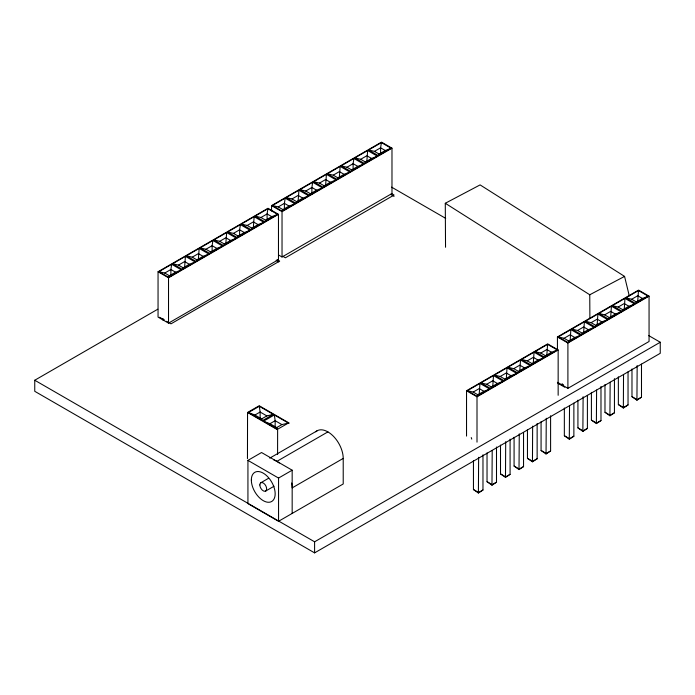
<?xml version="1.0" encoding="UTF-8"?>
<svg xmlns="http://www.w3.org/2000/svg" width="695" height="695" viewBox="0 0 695 695"><rect width="100%" height="100%" fill="white"/><g stroke="black" fill="none" stroke-linecap="round" stroke-linejoin="round"><path stroke-width="1.04" d="M247.463 458.622L247.55 412.448L259.192 405.758L289.268 423.125M260.112 418.451L260.13 412.031L259.305 406.28L248.454 412.517L262.475 420.614L273.326 414.376L259.305 406.28M275.151 427.13L275.168 420.71L274.343 414.958L263.492 421.205L277.514 429.293L288.364 423.055L274.343 414.958M277.583 454.513L277.626 429.814L247.55 412.448M479.958 383.414L467.344 390.694L477.109 396.324L489.714 389.044L479.958 383.414L479.22 394.013M493.485 375.604L480.87 382.884L490.635 388.522L503.241 381.242L493.485 375.604L492.738 387.289M507.011 367.794L494.397 375.074L504.162 380.712L516.767 373.432L507.011 367.794L506.264 379.479M520.529 359.984L507.923 367.264L517.688 372.902L530.294 365.622L520.529 359.984L519.791 370.583M534.055 352.174L521.45 359.454L531.215 365.092L543.82 357.812L534.055 352.174L533.317 362.773M547.582 344.364L534.976 351.644L544.732 357.282L557.347 350.002L547.582 344.364L546.843 354.971M570.856 329.612L558.25 336.893L568.006 342.531L580.62 335.251L570.856 329.612L570.117 341.297M584.382 321.811L571.776 329.091L581.533 334.721L594.147 327.441L584.382 321.811L583.644 332.41M597.909 314.001L585.294 321.281L595.059 326.911L607.665 319.639L597.909 314.001L597.161 324.6M611.435 306.191L598.821 313.471L608.585 319.109L621.191 311.829L611.435 306.191L610.688 316.79M624.953 298.381L612.347 305.661L622.112 311.299L634.717 304.019L624.953 298.381L624.214 310.066M638.479 290.571L625.874 297.851L635.638 303.489L648.244 296.209L638.479 290.571L637.741 301.17M171.682 264.291L158.877 271.693L168.633 277.322L181.447 269.929L171.682 264.291L170.892 269.495L170.892 276.011M185.426 256.359L172.621 263.753L182.377 269.391L195.191 261.998L185.426 256.359L184.635 266.984M199.17 248.419L186.364 255.821L196.12 261.459L208.934 254.057L199.17 248.419L198.379 259.053M212.913 240.487L200.108 247.889L209.864 253.519L222.678 246.126L212.913 240.487L212.123 245.691L212.123 252.207M226.657 232.556L213.852 239.949L223.608 245.587L236.422 238.185L226.657 232.556L225.866 243.181M240.401 224.615L227.586 232.017L237.351 237.655L250.165 230.254L240.401 224.615L239.61 229.819L239.61 236.335M254.144 216.684L241.33 224.085L251.095 229.715L263.909 222.322L254.144 216.684L253.354 227.317M267.888 208.752L255.074 216.145L264.838 221.783L277.653 214.381L267.888 208.752L267.097 213.956L267.097 220.463M285.193 198.145L272.379 205.538L282.144 211.176L294.949 203.783L285.193 198.145L284.394 203.348L284.394 209.855M298.937 190.213L286.123 197.606L295.888 203.244L308.693 195.842L298.937 190.213L298.138 200.838M312.68 182.272L299.866 189.674L309.631 195.312L322.437 187.911L312.68 182.272L311.881 187.476L311.881 193.992M326.424 174.341L313.61 181.734L323.375 187.372L336.18 179.979L326.424 174.341L325.625 184.974M340.168 166.409L327.354 173.802L337.118 179.44L349.924 172.039L340.168 166.409L339.368 177.034M353.911 158.469L341.097 165.87L350.853 171.509L363.667 164.107L353.911 158.469L353.112 163.673L353.112 170.188M367.655 150.537L354.841 157.93L364.597 163.568L377.411 156.175L367.655 150.537L366.856 161.171M381.399 142.605L368.585 149.998L378.341 155.637L391.155 148.235L381.399 142.605L380.599 147.809L380.599 154.316M527.453 429.536L527.453 458.344L532.457 461.819L532.639 426.131M618.359 376.812L618.359 404.551L623.354 408.026L623.537 374.466M500.513 445.095L500.513 473.894L505.482 477.395L505.699 441.681M591.41 392.362L591.41 420.101L596.38 423.594L596.597 390.025M473.451 460.716L473.451 489.523L478.403 493.024L478.629 457.31M541.075 421.674L541.075 450.482L546.035 453.983L546.261 418.26M564.349 407.991L564.349 435.73L569.301 439.231L569.535 405.645M631.981 368.949L631.981 396.68L636.933 400.19L637.159 365.535M487.03 452.879L487.03 481.687L491.973 485.197L492.208 450.534M514.083 437.259L514.083 466.067L519.017 469.577L519.261 433.854M577.927 400.146L577.927 427.885L582.87 431.404L583.114 396.741M604.98 384.535L604.98 412.274L609.923 415.784L610.158 382.189M477.109 396.324L477.847 394.777L483.902 391.285L489.714 389.044M490.635 388.522L491.374 386.976L497.42 383.484L503.241 381.242M504.162 380.712L504.9 379.166L510.947 375.674L516.767 373.432M517.688 372.902L518.427 371.356L524.473 367.863L530.294 365.622M531.215 365.092L531.953 363.546L538 360.053L543.82 357.812M544.732 357.282L545.479 355.736L551.526 352.243L557.347 350.002M568.006 342.531L568.753 340.984L574.8 337.492L580.62 335.251M581.533 334.721L582.271 333.174L588.326 329.682L594.147 327.441M595.059 326.911L595.797 325.364L601.853 321.881L607.665 319.639M608.585 319.109L609.324 317.563L615.37 314.07L621.191 311.829M622.112 311.299L622.85 309.753L628.897 306.26L634.717 304.019M635.638 303.489L636.377 301.943L642.423 298.45L648.244 296.209M168.633 277.322L169.432 275.75L175.574 272.197L181.447 269.929M182.377 269.391L183.176 267.81L189.318 264.265L195.191 261.998M196.12 261.459L196.92 259.878L203.062 256.333L208.934 254.057M209.864 253.519L210.663 251.946L216.805 248.393L222.678 246.126M223.608 245.587L224.398 244.006L230.549 240.461L236.422 238.185M237.351 237.655L238.142 236.074L244.292 232.53L250.165 230.254M251.095 229.715L251.885 228.142L258.036 224.589L263.909 222.322M264.838 221.783L265.629 220.202L271.78 216.658L277.653 214.381M282.144 211.176L282.935 209.603L289.077 206.05L294.949 203.783M295.888 203.244L296.678 201.663L302.82 198.118L308.693 195.842M309.631 195.312L310.422 193.731L316.564 190.187L322.437 187.911M323.375 187.372L324.165 185.8L330.307 182.246L336.18 179.979M337.118 179.44L337.909 177.859L344.051 174.315L349.924 172.039M350.853 171.509L351.653 169.928L357.795 166.383L363.667 164.107M364.597 163.568L365.396 161.996L371.538 158.443L377.411 156.175M378.341 155.637L379.14 154.055L385.282 150.511L391.155 148.235M496.499 446.998L496.499 482.2L491.973 485.197M523.543 432.446L523.543 466.588L519.017 469.577M587.397 395.333L587.397 428.407L582.87 431.404M614.441 378.653L614.441 412.787L609.923 415.784M482.973 454.808L482.973 490.01L478.403 493.024M510.087 439.144L510.087 474.355L505.482 477.395M550.596 415.758L550.596 450.968L546.035 453.983M573.87 403.143L573.87 436.217L569.301 439.231M600.984 386.42L600.984 420.562L596.38 423.594M641.494 364.102L641.494 397.175L636.933 400.19M537.139 423.533L537.139 458.735L532.457 461.819M628.037 371.868L628.037 404.942L623.354 408.026M271.563 211.002L271.563 205.607L381.503 142.127L391.98 148.174L391.98 193.514L282.031 256.994L278.539 254.978M158.052 271.754L268.001 208.274L278.469 214.321L278.469 259.661L168.52 323.14L158.052 317.094L158.052 271.754L168.52 277.8L278.469 214.321M272.379 205.538L278.252 206.901L284.394 203.348L289.077 206.05M286.123 197.606L291.996 198.961L298.138 195.417L302.82 198.118M299.866 189.674L305.739 191.029L311.881 187.476L316.564 190.187M313.61 181.734L319.483 183.089L325.625 179.545L330.307 182.246M327.354 173.802L333.226 175.157L339.368 171.613L344.051 174.315M341.097 165.87L346.97 167.226L353.112 163.673L357.795 166.383M354.841 157.93L360.714 159.285L366.856 155.741L371.538 158.443M368.585 149.998L374.457 151.354L380.599 147.809L385.282 150.511M158.877 271.693L164.75 273.048L170.892 269.495L175.574 272.197M172.621 263.753L178.493 265.108L184.635 261.563L189.318 264.265M186.364 255.821L192.237 257.176L198.379 253.623L203.062 256.333M200.108 247.889L205.972 249.244L212.123 245.691L216.805 248.393M213.852 239.949L219.716 241.304L225.866 237.76L230.549 240.461M227.586 232.017L233.459 233.372L239.61 229.819L244.292 232.53M241.33 224.085L247.203 225.441L253.354 221.887L258.036 224.589M255.074 216.145L260.946 217.5L267.097 213.956L271.78 216.658M271.563 205.607L282.031 211.654L391.98 148.174M648.774 335.624L660.25 342.244L660.25 353.303L314.592 552.872L34.75 391.302L34.75 380.243L157.8 309.206M163.455 319.422L162.769 319.813L162.769 318.571L163.29 320.117L163.977 319.717M315.756 431.795A21.658 12.501 60 0 1 332.827 435.669A21.658 12.501 60 0 1 343.217 458.413L343.217 483.963L278.556 521.293L247.933 503.606L247.933 460.385L261.546 452.523L292.169 470.202L292.169 513.431M269.738 458.144L317.076 430.822M276.862 461.367L327.901 431.89M260.842 482.738L268.313 478.421M247.933 460.385L278.556 478.064L292.169 470.202M265.655 491.078L274.056 486.222M343.217 458.413L292.169 487.89A21.658 12.501 60 0 0 291.648 483.008M557.433 349.906L557.433 336.953L638.583 290.102L649.061 296.148L649.061 341.488L567.902 388.34L557.433 382.293M466.536 436.095L466.536 390.755L547.686 343.895L558.154 349.941L558.154 395.29M558.25 336.893L564.071 338.283L570.117 334.79L574.8 337.492M571.776 329.091L577.588 330.472L583.644 326.98L588.326 329.682M585.294 321.281L591.115 322.662L597.161 319.17L601.853 321.881M598.821 313.471L604.641 314.852L610.688 311.36L615.37 314.07M612.347 305.661L618.168 307.051L624.214 303.559L628.897 306.26M625.874 297.851L631.694 299.241L637.741 295.749L642.423 298.45M467.344 390.694L473.165 392.076L479.22 388.583L483.902 391.285M480.87 382.884L486.691 384.266L492.738 380.773L497.42 383.484M494.397 375.074L500.218 376.464L506.264 372.972L510.947 375.674M507.923 367.264L513.744 368.654L519.791 365.162L524.473 367.863M521.45 359.454L527.27 360.844L533.317 357.352L538 360.053M534.976 351.644L540.797 353.034L546.843 349.542L551.526 352.243M557.433 336.953L567.902 343L649.061 296.148M466.536 390.755L477.005 396.793L558.154 349.941M34.75 380.243L314.592 541.805L660.25 342.244M573.87 436.217L569.535 438.719L564.349 435.73M587.397 428.407L583.114 430.883L577.927 427.885M600.984 420.562L596.597 423.09L591.41 420.101M614.441 412.787L610.158 415.262L604.98 412.274M628.037 404.942L623.537 407.539L618.359 404.551M641.494 397.175L637.159 399.677L631.981 396.68M482.973 490.01L478.629 492.512L473.451 489.523M496.499 482.2L492.208 484.676L487.03 481.687M510.087 474.355L505.699 476.892L500.513 473.894M523.543 466.588L519.261 469.055L514.083 466.067M537.139 458.735L532.639 461.332L527.453 458.344M550.596 450.968L546.261 453.47L541.075 450.482M248.454 412.517L254.917 415.019L260.13 412.031L266.854 415.914L273.326 414.376M254.917 415.019L261.641 418.903L266.854 415.914M263.492 421.205L269.955 423.707L275.168 420.71L281.892 424.593L288.364 423.055M269.955 423.707L276.68 427.581L281.892 424.593M445.538 247.264L445.286 203.27L480.097 184.896L624.57 276.402L628.827 294.02L628.845 296.139M445.286 203.27L589.76 294.767L624.57 276.402M631.694 299.241L636.377 301.943M374.457 151.354L379.14 154.055M618.168 307.051L622.85 309.753M360.714 159.285L365.396 161.996M391.598 187.137L445.695 218.369M604.641 314.852L609.324 317.563M346.97 167.226L351.653 169.928M391.433 193.514L394.074 195.034L285.384 257.793L282.743 256.264M390.555 194.339L394.074 196.364M591.115 322.662L595.797 325.364M333.226 175.157L337.909 177.859M577.588 330.472L582.271 333.174M319.483 183.089L324.165 185.8M564.071 338.283L568.753 340.984M305.739 191.029L310.422 193.731M291.996 198.961L296.678 201.663M540.797 353.034L545.479 355.736M278.252 206.901L282.935 209.603M527.27 360.844L531.953 363.546M557.772 383.197L564.809 387.254M260.946 217.5L265.629 220.202M513.744 368.654L518.427 371.356M247.203 225.441L251.885 228.142M500.218 376.464L504.9 379.166M233.459 233.372L238.142 236.074M277.036 259.565L279.677 261.085L170.987 323.835L166.591 321.298M276.158 260.382L278.799 261.902M486.691 384.266L491.374 386.976M219.716 241.304L224.398 244.006M473.165 392.076L477.847 394.777M205.972 249.244L210.663 251.946M192.237 257.176L196.92 259.878M178.493 265.108L183.176 267.81M471.245 437.572L471.766 439.118M164.75 273.048L169.432 275.75M159.563 317.241L163.951 319.778M276.68 427.581L277.514 429.293M261.641 418.903L262.475 420.614M589.76 294.767L589.89 318.38M567.902 343L567.902 388.34M477.005 396.793L477.005 442.142M314.592 541.805L314.592 552.872M282.031 211.654L282.031 256.994M278.556 478.064L278.556 521.293M168.52 277.8L168.52 323.14M273.865 459.977A21.658 12.501 60 0 1 279.26 462.966M562.82 384.63L562.142 385.021L562.142 383.779L562.672 385.317L563.35 384.926L562.82 384.63M251.338 480.028A16.845 9.721 60 0 0 269.2 502.259A16.845 9.721 60 0 0 269.2 478.429A16.845 9.721 60 0 0 251.338 480.028M259.843 484.945A4.813 2.78 60 0 0 264.951 491.296A4.813 2.78 60 0 0 264.951 484.484A4.813 2.78 60 0 0 259.843 484.945"/></g></svg>
